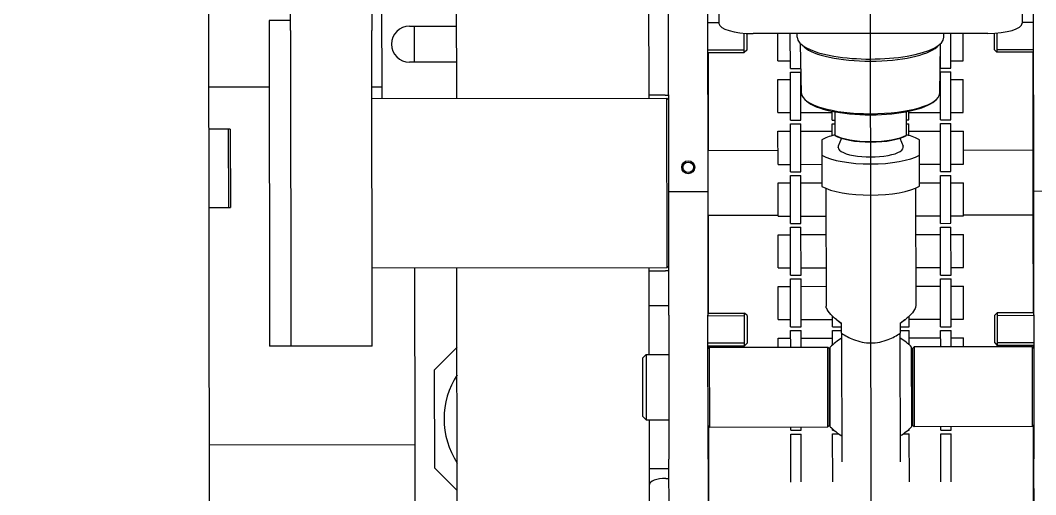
# Model space of a CAD drawing. Header units: feet. Extents: x -99009 to 3252343, y -11094690 to 9035152.
# Drawn here: x 2520143.1 to 2520454.6, y -1972997.9 to -1972852.2 of the extents above; entities that cross this region are included whole.
import ezdxf

# ---------------------------------------------------------------- set-up
doc = ezdxf.new("R2010")
doc.units = ezdxf.units.FT
for name, color, linetype in [('1', 1, 'Continuous'), ('K-LINE', 7, 'Continuous'), ('栗本図面枠', 7, 'Continuous')]:
    doc.layers.add(name, color=color, linetype=linetype)

# ---------------------------------------------------------------- blocks, each defined once
blk = doc.blocks.new('K24582845e8a56')
at = {"layer": '栗本図面枠', "color": 1}
for p, q in [((-3616.21, 62), (-3616.21, 50)), ((-3616.21, 50), (-3797.47, 50)), ((-3658.91, 50), (-3658.91, 38.75)), ((-3628.91, 49.87), (-3658.91, 49.87)), ((-3608.91, 49.87), (-3628.91, 49.87)), ((-3628.91, 28.44), (-3628.91, 49.87)), ((-3578.32, 50), (-3616.21, 50)), ((-3578.91, 49.87), (-3608.91, 49.87)), ((-3608.91, 49.87), (-3608.91, 28.44)), ((-3578.91, 50), (-3578.91, 38.75)), ((-3578.32, 50), (-3534.11, 50)), ((-3568.91, 50), (-3568.91, 38.75)), ((-3568.09, 49.87), (-3568.91, 49.87)), ((-3567.96, 50), (-3568.46, 49.5)), ((-3544.46, 50), (-3543.96, 49.5)), ((-3478.91, 49.87), (-3544.34, 49.87)), ((-3496.21, 50), (-3534.11, 50)), ((-3568.46, 49.5), (-3543.96, 49.5)), ((-3568.46, 49.5), (-3568.46, 13.25)), ((-3543.96, 49.5), (-3543.96, 13.25)), ((-3708.91, 46.5), (-3667.86, 46.5)), ((-3664.84, 38.75), (-3658.91, 38.75)), ((-3664.84, 38.75), (-3658.91, 38.75)), ((-3659.66, 38), (-3664.79, 38)), ((-3659.66, 38), (-3658.91, 38.75)), ((-3578.91, 38.75), (-3568.91, 38.75)), ((-3578.16, 38), (-3578.91, 38.75)), ((-3578.91, 38.75), (-3568.91, 38.75)), ((-3569.66, 38), (-3578.16, 38)), ((-3569.66, 38), (-3568.91, 38.75)), ((-3664.74, 36), (-3664.74, -36)), ((-3656.33, 28.44), (-3664.74, 28.44)), ((-3656.33, 24.61), (-3656.33, 28.44)), ((-3640.46, 28.44), (-3650.62, 28.44)), ((-3650.62, 24.61), (-3650.62, 28.44)), ((-3640.46, 24.61), (-3640.46, 28.44)), ((-3624.58, 28.44), (-3634.74, 28.44)), ((-3634.74, 24.61), (-3634.74, 28.44)), ((-3624.58, 24.61), (-3624.58, 28.44)), ((-3608.71, 28.44), (-3618.87, 28.44)), ((-3618.87, 24.61), (-3618.87, 28.44)), ((-3608.71, 24.61), (-3608.71, 28.44)), ((-3592.83, 28.44), (-3602.99, 28.44)), ((-3602.99, 24.61), (-3602.99, 28.44)), ((-3592.83, 24.61), (-3592.83, 28.44)), ((-3576.96, 28.44), (-3587.12, 28.44)), ((-3587.12, 24.61), (-3587.12, 28.44)), ((-3576.96, 24.61), (-3576.96, 28.44)), ((-3568.46, 28.44), (-3571.24, 28.44)), ((-3571.24, 24.61), (-3571.24, 28.44)), ((-3654.05, 24.61), (-3664.74, 24.61)), ((-3663.58, 22.5), (-3664.74, 22.5)), ((-3654.05, 21.41), (-3654.05, 24.61)), ((-3638.17, 24.61), (-3652.9, 24.61)), ((-3652.9, 21.41), (-3652.9, 24.61)), ((-3638.17, 21.41), (-3638.17, 24.61)), ((-3622.3, 24.61), (-3637.03, 24.61)), ((-3637.03, 21.41), (-3637.03, 24.61)), ((-3622.3, 21.41), (-3622.3, 24.61)), ((-3606.42, 24.61), (-3621.15, 24.61)), ((-3621.15, 21.41), (-3621.15, 24.61)), ((-3606.42, 21.41), (-3606.42, 24.61)), ((-3590.55, 24.61), (-3605.28, 24.61)), ((-3605.28, 21.41), (-3605.28, 24.61)), ((-3590.55, 21.41), (-3590.55, 24.61)), ((-3574.67, 24.61), (-3589.4, 24.61)), ((-3589.4, 21.41), (-3589.4, 24.61)), ((-3574.67, 21.41), (-3574.67, 24.61)), ((-3568.46, 24.61), (-3573.53, 24.61)), ((-3573.53, 21.41), (-3573.53, 24.61)), ((-3542.92, 24.61), (-3543.96, 24.61)), ((-3542.92, 21.41), (-3542.92, 24.61)), ((-3527.05, 24.61), (-3541.78, 24.61)), ((-3541.78, 21.41), (-3541.78, 24.61)), ((-3646.36, 21.19), (-3661.57, 21.46)), ((-3660.62, 20.41), (-3661.49, 21.38)), ((-3654.05, 21.41), (-3658.91, 21.41)), ((-3656.33, 21.37), (-3656.33, 21.41)), ((-3638.17, 21.41), (-3652.9, 21.41)), ((-3650.62, 21.26), (-3650.62, 21.41)), ((-3644, 19.66), (-3644.43, 20.13)), ((-3640.46, 11.76), (-3640.46, 21.41)), ((-3622.3, 21.41), (-3637.03, 21.41)), ((-3634.74, 11.76), (-3634.74, 21.41)), ((-3624.58, 15), (-3624.58, 21.41)), ((-3606.42, 21.41), (-3621.15, 21.41)), ((-3618.87, 15), (-3618.87, 21.41)), ((-3608.71, 13.75), (-3608.71, 21.41)), ((-3590.55, 21.41), (-3605.28, 21.41)), ((-3602.99, 13.75), (-3602.99, 21.41)), ((-3592.83, 13.75), (-3592.83, 21.41)), ((-3574.67, 21.41), (-3589.4, 21.41)), ((-3587.12, 13.75), (-3587.12, 21.41)), ((-3576.96, 11.76), (-3576.96, 21.41)), ((-3568.46, 21.41), (-3573.53, 21.41)), ((-3571.24, 11.76), (-3571.24, 21.41)), ((-3542.92, 21.41), (-3543.96, 21.41)), ((-3527.05, 21.41), (-3541.78, 21.41)), ((-3627.35, 15), (-3632.11, 15)), ((-3617.8, 15), (-3627.35, 15)), ((-3617.21, 13.75), (-3581.04, 13.75)), ((-3568.46, 13.25), (-3543.96, 13.25)), ((-3567.96, 12.75), (-3568.46, 13.25)), ((-3544.01, 12.5), (-3568.41, 12.5)), ((-3567.96, 12.75), (-3544.46, 12.75)), ((-3566.21, 12.5), (-3566.21, 12.75)), ((-3546.21, 12.5), (-3546.21, 12.75)), ((-3545.21, 12.5), (-3545.21, 12.75)), ((-3544.46, 12.75), (-3543.96, 13.25)), ((-3638.17, 11.76), (-3640.85, 11.76)), ((-3633.54, 11), (-3640.7, 11)), ((-3638.17, 11), (-3638.17, 11.76)), ((-3633.38, 11.76), (-3637.03, 11.76)), ((-3637.03, 11), (-3637.03, 11.76)), ((-3632.57, 9), (-3630.13, 9.94)), ((-3629.73, 10), (-3629.8, 10)), ((-3574.67, 11.76), (-3577.94, 11.76)), ((-3576.76, 10.42), (-3575.64, 9)), ((-3574.67, 9), (-3574.67, 11.76)), ((-3569.13, 11.76), (-3573.53, 11.76)), ((-3573.53, 9), (-3573.53, 11.76)), ((-3542.92, 11.76), (-3543.3, 11.76)), ((-3542.92, 11.34), (-3542.92, 11.76)), ((-3527.05, 11.76), (-3541.78, 11.76)), ((-3541.78, 9.84), (-3541.78, 11.76)), ((-3575.73, 9), (-3572.71, 9)), ((-3533.21, 9), (-3572.71, 9)), ((-3264.58, 0), (-4586.7, 0)), ((-3632.57, -9), (-3630.13, -9.94)), ((-3575.64, -9), (-3576.76, -10.42)), ((-3572.71, -9), (-3575.73, -9)), ((-3574.67, -11.77), (-3574.67, -9)), ((-3573.53, -11.77), (-3573.53, -9)), ((-3572.71, -9), (-3533.21, -9)), ((-3638.17, -11.77), (-3640.85, -11.77)), ((-3640.7, -11), (-3633.54, -11)), ((-3640.46, -21.42), (-3640.46, -11.77)), ((-3638.17, -11.77), (-3638.17, -11)), ((-3637.03, -11.77), (-3637.03, -11)), ((-3633.38, -11.77), (-3637.03, -11.77)), ((-3634.74, -21.42), (-3634.74, -11.77)), ((-3629.73, -10), (-3629.8, -10)), ((-3574.67, -11.77), (-3577.94, -11.77)), ((-3576.96, -21.42), (-3576.96, -11.77)), ((-3569.13, -11.77), (-3573.53, -11.77)), ((-3571.24, -21.42), (-3571.24, -11.77)), ((-3542.92, -11.77), (-3543.3, -11.77)), ((-3542.92, -11.77), (-3542.92, -11.34)), ((-3541.78, -11.77), (-3541.78, -9.84)), ((-3527.05, -11.77), (-3541.78, -11.77)), ((-3632.11, -15), (-3627.35, -15)), ((-3627.35, -15), (-3617.8, -15)), ((-3624.58, -21.42), (-3624.58, -15)), ((-3618.87, -21.42), (-3618.87, -15)), ((-3617.21, -13.75), (-3581.04, -13.75)), ((-3608.71, -21.42), (-3608.71, -13.75)), ((-3602.99, -21.42), (-3602.99, -13.75)), ((-3592.83, -21.42), (-3592.83, -13.75)), ((-3587.12, -21.42), (-3587.12, -13.75)), ((-3567.96, -12.75), (-3568.46, -13.25)), ((-3543.96, -13.25), (-3568.46, -13.25)), ((-3568.46, -49.5), (-3568.46, -13.25)), ((-3544.01, -12.5), (-3568.41, -12.5)), ((-3544.46, -12.75), (-3567.96, -12.75)), ((-3566.21, -12.75), (-3566.21, -12.5)), ((-3546.21, -12.75), (-3546.21, -12.5)), ((-3545.21, -12.75), (-3545.21, -12.5)), ((-3544.46, -12.75), (-3543.96, -13.25)), ((-3543.96, -49.5), (-3543.96, -13.25)), ((-3646.36, -21.19), (-3661.57, -21.46)), ((-3660.62, -20.41), (-3661.49, -21.38)), ((-3654.05, -21.42), (-3658.91, -21.42)), ((-3656.33, -21.42), (-3656.33, -21.37)), ((-3654.05, -24.62), (-3654.05, -21.42)), ((-3638.17, -21.42), (-3652.9, -21.42)), ((-3652.9, -24.62), (-3652.9, -21.42)), ((-3650.62, -21.42), (-3650.62, -21.26)), ((-3644, -19.66), (-3644.43, -20.13)), ((-3638.17, -24.62), (-3638.17, -21.42)), ((-3622.3, -21.42), (-3637.03, -21.42)), ((-3637.03, -24.62), (-3637.03, -21.42)), ((-3622.3, -24.62), (-3622.3, -21.42)), ((-3606.42, -21.42), (-3621.15, -21.42)), ((-3621.15, -24.62), (-3621.15, -21.42)), ((-3606.42, -24.62), (-3606.42, -21.42)), ((-3590.55, -21.42), (-3605.28, -21.42)), ((-3605.28, -24.62), (-3605.28, -21.42)), ((-3590.55, -24.62), (-3590.55, -21.42)), ((-3574.67, -21.42), (-3589.4, -21.42)), ((-3589.4, -24.62), (-3589.4, -21.42)), ((-3574.67, -24.62), (-3574.67, -21.42)), ((-3568.46, -21.42), (-3573.53, -21.42)), ((-3573.53, -24.62), (-3573.53, -21.42)), ((-3542.92, -21.42), (-3543.96, -21.42)), ((-3542.92, -24.62), (-3542.92, -21.42)), ((-3527.05, -21.42), (-3541.78, -21.42)), ((-3541.78, -24.62), (-3541.78, -21.42)), ((-3663.58, -22.5), (-3664.74, -22.5)), ((-3654.05, -24.62), (-3664.74, -24.62)), ((-3656.33, -28.44), (-3656.33, -24.62)), ((-3638.17, -24.62), (-3652.9, -24.62)), ((-3650.62, -28.44), (-3650.62, -24.62)), ((-3640.46, -28.44), (-3640.46, -24.62)), ((-3622.3, -24.62), (-3637.03, -24.62)), ((-3634.74, -28.44), (-3634.74, -24.62)), ((-3624.58, -28.44), (-3624.58, -24.62)), ((-3606.42, -24.62), (-3621.15, -24.62)), ((-3618.87, -28.44), (-3618.87, -24.62)), ((-3608.71, -28.44), (-3608.71, -24.62)), ((-3590.55, -24.62), (-3605.28, -24.62)), ((-3602.99, -28.44), (-3602.99, -24.62)), ((-3592.83, -28.44), (-3592.83, -24.62)), ((-3574.67, -24.62), (-3589.4, -24.62)), ((-3587.12, -28.44), (-3587.12, -24.62)), ((-3576.96, -28.44), (-3576.96, -24.62)), ((-3568.46, -24.62), (-3573.53, -24.62)), ((-3571.24, -28.44), (-3571.24, -24.62)), ((-3542.92, -24.62), (-3543.96, -24.62)), ((-3527.05, -24.62), (-3541.78, -24.62)), ((-3656.33, -28.44), (-3664.74, -28.44)), ((-3640.46, -28.44), (-3650.62, -28.44)), ((-3624.58, -28.44), (-3634.74, -28.44)), ((-3628.91, -49.88), (-3628.91, -28.44)), ((-3608.71, -28.44), (-3618.87, -28.44)), ((-3608.91, -28.44), (-3608.91, -49.88)), ((-3592.83, -28.44), (-3602.99, -28.44)), ((-3576.96, -28.44), (-3587.12, -28.44)), ((-3568.46, -28.44), (-3571.24, -28.44)), ((-3658.91, -38.75), (-3664.84, -38.75)), ((-3658.91, -38.75), (-3664.84, -38.75)), ((-3664.79, -38), (-3659.66, -38)), ((-3659.66, -38), (-3658.91, -38.75)), ((-3658.91, -50), (-3658.91, -38.75)), ((-3578.16, -38), (-3578.91, -38.75)), ((-3568.91, -38.75), (-3578.91, -38.75)), ((-3578.91, -50), (-3578.91, -38.75)), ((-3568.91, -38.75), (-3578.91, -38.75)), ((-3578.16, -38), (-3569.66, -38)), ((-3569.66, -38), (-3568.91, -38.75)), ((-3568.91, -50), (-3568.91, -38.75)), ((-3708.91, -46.5), (-3667.86, -46.5)), ((-3543.96, -49.5), (-3568.46, -49.5)), ((-3567.96, -50), (-3568.46, -49.5)), ((-3544.46, -50), (-3543.96, -49.5)), ((-3797.47, -50), (-3616.21, -50)), ((-3658.91, -49.88), (-3628.91, -49.88)), ((-3608.91, -49.88), (-3628.91, -49.88)), ((-3616.21, -50), (-3616.21, -62)), ((-3616.21, -50), (-3578.32, -50)), ((-3608.91, -49.88), (-3578.91, -49.88)), ((-3534.11, -50), (-3578.32, -50)), ((-3568.91, -49.88), (-3568.09, -49.88)), ((-3544.34, -49.88), (-3478.91, -49.88)), ((-3534.11, -50), (-3496.21, -50)), ((-3616.21, -62), (-3808.71, -62)), ((-3645.91, -63), (-3645.91, -62)), ((-3644.41, -62), (-3644.91, -62.5)), ((-3578.32, -62), (-3616.21, -62)), ((-3593.41, -62), (-3592.91, -62.5)), ((-3591.91, -62), (-3591.91, -63)), ((-3581.21, -62), (-3581.21, -68)), ((-3578.32, -62), (-3534.11, -62)), ((-3566.21, -69), (-3566.21, -62)), ((-3546.21, -69), (-3546.21, -62)), ((-3496.21, -62), (-3534.11, -62)), ((-3531.21, -68), (-3531.21, -62)), ((-3528.2, -63), (-3528.2, -62)), ((-3645.91, -63), (-3645.91, -68)), ((-3592.91, -62.5), (-3644.91, -62.5)), ((-3644.91, -153), (-3644.91, -62.5)), ((-3592.91, -153), (-3592.91, -62.5)), ((-3591.91, -68), (-3591.91, -63)), ((-3645.91, -68), (-3711.44, -68)), ((-3644.91, -68), (-3645.91, -68)), ((-3591.91, -68), (-3592.91, -68)), ((-3581.21, -68), (-3591.91, -68)), ((-3581.11, -68), (-3581.21, -68)), ((-3566.21, -68), (-3581.11, -68)), ((-3531.31, -68), (-3546.21, -68)), ((-3531.21, -68), (-3531.31, -68)), ((-3526.38, -68), (-3531.21, -68)), ((-3508.91, -68), (-3526.38, -68)), ((-3566.21, -69), (-3546.21, -69)), ((-3565.21, -70), (-3566.21, -69)), ((-3547.21, -70), (-3565.21, -70)), ((-3547.21, -70), (-3546.21, -69)), ((-3644.91, -127), (-3728.91, -127)), ((-3667.12, -141.5), (-3667.12, -127)), ((-3656.12, -127), (-3656.12, -141.5)), ((-3508.91, -127), (-3592.91, -127)), ((-3561.55, -134), (-3568.55, -127)), ((-3524.55, -127), (-3531.55, -134)), ((-3561.55, -134), (-3531.55, -134)), ((-3667.12, -140), (-3656.12, -140)), ((-3592.91, -140), (-3538.55, -140)), ((-3538.55, -140), (-3488.05, -140)), ((-3538.55, -140), (-3538.55, -203)), ((-3681.62, -150), (-3644.91, -150)), ((-3648.55, -153), (-3648.55, -150)), ((-3783.47, -153), (-3665.83, -153)), ((-3568.91, -153), (-3665.83, -153)), ((-3568.91, -153), (-3568.91, -178)), ((-3665.83, -178), (-3783.47, -178)), ((-3668.91, -178), (-3668.91, -184.5)), ((-3665.83, -178), (-3568.91, -178)), ((-3665.83, -178), (-3568.91, -178)), ((-3568.91, -178), (-3568.91, -184.5)), ((-3668.91, -184.5), (-3568.91, -184.5)), ((-3648.55, -203), (-3648.55, -184.5)), ((-3635.55, -196.5), (-3611.55, -196.5)), ((-3635.55, -197), (-3635.55, -203)), ((-3611.55, -197), (-3635.55, -197)), ((-3611.55, -203), (-3611.55, -197)), ((-3373.45, -203), (-3695.95, -203))]:
    blk.add_line(p, q, dxfattribs=at)
at = {"layer": '栗本図面枠', "color": 1, "ltscale": 1.333188}
for p, q in [((-3668.04, 50), (-3668.04, 46.5)), ((-3668.04, -46.5), (-3668.04, -50))]:
    blk.add_line(p, q, dxfattribs=at)
at = {"layer": '栗本図面枠', "color": 1, "ltscale": 4.285467}
for p, q in [((-3659.79, 38.75), (-3659.79, 50)), ((-3578.04, 50), (-3578.04, 38.75)), ((-3569.79, 38.75), (-3569.79, 50)), ((-3659.79, -50), (-3659.79, -38.75)), ((-3578.04, -38.75), (-3578.04, -50)), ((-3569.79, -50), (-3569.79, -38.75))]:
    blk.add_line(p, q, dxfattribs=at)
at = {"layer": '栗本図面枠', "color": 1, "ltscale": 4.786925}
blk.add_circle((-3623.71, -56), 2, dxfattribs=at)
at = {"layer": '栗本図面枠', "color": 1}
blk.add_circle((-3623.71, -56), 1.62, dxfattribs=at)
for centre, radius, start, end in [((-3556.24, 0), 17.45, 134.2475, 148.9518), ((-3556.19, 0), 17.45, 31.0482, 45.7525), ((-3556.24, 0), 17.45, 211.0482, 225.7525), ((-3556.19, 0), 17.45, 314.2475, 328.9518), ((-3546.55, -106), 25, 237.1401, 302.8599), ((-3661.62, -141.5), 5.5, 180, 0)]:
    blk.add_arc(centre, radius, start, end, dxfattribs=at)
for centre, major_axis, ratio, start_param, end_param in [((-3667.86, 36), (0, 10.5), 0.297463, 4.712389, 6.283185), ((-3663.58, 0), (0, -22.5), 0.297463, 0, 3.141593), ((-3662.61, 0), (0, -21.48), 0.297463, 0.316841, 2.824752), ((-3646.39, 0), (0, -21.19), 0.297463, 0.005438, 3.136154), ((-3645.92, 0), (0, -20.69), 0.297463, 0.316841, 2.824752), ((-3629.73, 0), (0, 17), 0.297463, 0.489957, 0.867076), ((-3629.73, 0), (0, -17), 0.297463, 0.489957, 2.651635), ((-3620.18, 0), (0, -17), 0.297463, 0.489957, 2.651635), ((-3635.3, 0), (0, 12.5), 0.297463, 3.636527, 5.788251), ((-3635.03, 0), (0, 12.22), 0.297463, 3.591763, 5.833015), ((-3629.8, 0), (0, -10), 0.297463, 6.16954, 9.538423), ((-3629.73, 0), (0, 17), 0.297463, 2.274517, 2.651635), ((-3667.86, -36), (0, -10.5), 0.297463, 0, 1.570796), ((-3526.38, -63), (0, 5), 0.36397, 1.570796, 3.141593)]:
    blk.add_ellipse(centre, major_axis=major_axis, ratio=ratio, start_param=start_param, end_param=end_param, dxfattribs=at)
for points, knots in [([(-3581.04, 13.75), (-3580.74, 13.75), (-3580.38, 13.64), (-3579.36, 13.08), (-3578.66, 12.5), (-3577.19, 10.99), (-3576.42, 10.03), (-3575.74, 9.02), (-3575.74, 9.01), (-3575.73, 9)], [-6.410264, -6.410264, -6.410264, -6.410264, -6.144019, -6.144019, -5.755208, -5.755208, -5.345284, -5.345284, -5.340391, -5.340391, -5.340391, -5.340391]), ([(-3572.71, -9), (-3571.99, -7.94), (-3571.3, -6.69), (-3570.44, -4.49), (-3570.17, -3.6), (-3569.82, -1.81), (-3569.73, -0.89), (-3569.73, 0.89), (-3569.82, 1.81), (-3570.17, 3.6), (-3570.44, 4.49), (-3571.3, 6.69), (-3571.99, 7.94), (-3572.71, 9)], [3.304453, 3.304453, 3.304453, 3.304453, 3.737623, 3.737623, 4.005566, 4.005566, 4.27351, 4.27351, 4.541453, 4.541453, 4.809397, 4.809397, 5.242567, 5.242567, 5.242567, 5.242567]), ([(-3575.73, -9), (-3575.74, -9.01), (-3575.74, -9.02), (-3576.42, -10.03), (-3577.19, -10.99), (-3578.66, -12.5), (-3579.36, -13.08), (-3580.38, -13.64), (-3580.74, -13.75), (-3581.04, -13.75)], [-3.206629, -3.206629, -3.206629, -3.206629, -3.201736, -3.201736, -2.791811, -2.791811, -2.403, -2.403, -2.136755, -2.136755, -2.136755, -2.136755])]:
    blk.add_open_spline(points, degree=3, knots=knots, dxfattribs=at)
for points, weights in [([(-3633.45, 11), (-3633.49, 11), (-3633.54, 11)], [1, 1.00031602591, 1]), ([(-3633.54, -11), (-3633.49, -11), (-3633.45, -11)], [1, 1.00031602591, 1]), ([(-3635.55, -196.5), (-3635.55, -196.73), (-3635.55, -197)], [1, 1.00069731548, 1]), ([(-3611.55, -197), (-3611.55, -196.73), (-3611.55, -196.5)], [1, 1.00069731548, 1])]:
    blk.add_rational_spline(points, weights, degree=2, dxfattribs=at)

msp = doc.modelspace()

# ---------------------------------------------------------------- linework, layer by layer
at = {"layer": '1'}
msp.add_arc((2520410.24778, -1978395.99612), 100000, 84.1346387202, 194.3871675539, dxfattribs=at)

# ---------------------------------------------------------------- block references
at = {"layer": 'K-LINE', "color": 2, "linetype": 'Continuous', "lineweight": 15, "rotation": 270.0650517140735}
msp.add_blockref('K24582845e8a56', (2520408.11897, -1976520.99344), dxfattribs=at)

doc.saveas('drawing.dxf')
